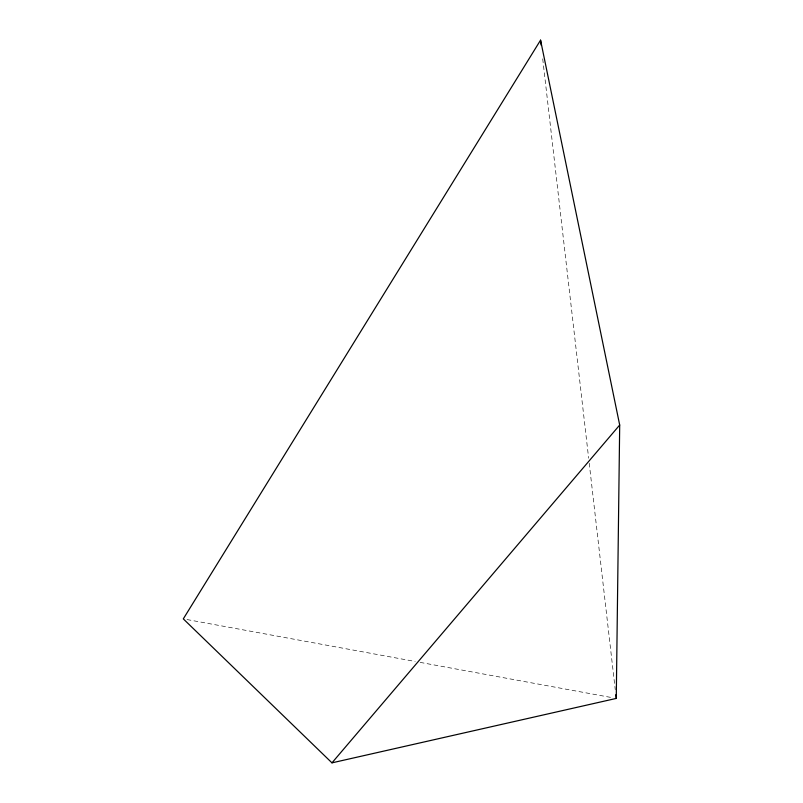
<?xml version="1.0" encoding="UTF-8"?>
<svg xmlns="http://www.w3.org/2000/svg" width="803" height="803" viewBox="0 0 803 803"><rect width="100%" height="100%" fill="white"/><g stroke="black" fill="none" stroke-linecap="round" stroke-linejoin="round"><path stroke-width="0.6" stroke-dasharray="4.01 3.01" d="M187.009 619.555L415.201 661.471M420.14 662.385L611.324 697.506M542.708 58.82L588.649 458.252M589.221 463.231L615.259 689.707"/><path stroke-width="1.2" d="M616.262 698.419L619.695 425.028L540.56 40.15L183.305 618.872L331.97 762.85L616.262 698.419L615.831 694.685M331.97 762.85L619.695 425.028M540.56 40.15L541.142 45.129"/></g></svg>
